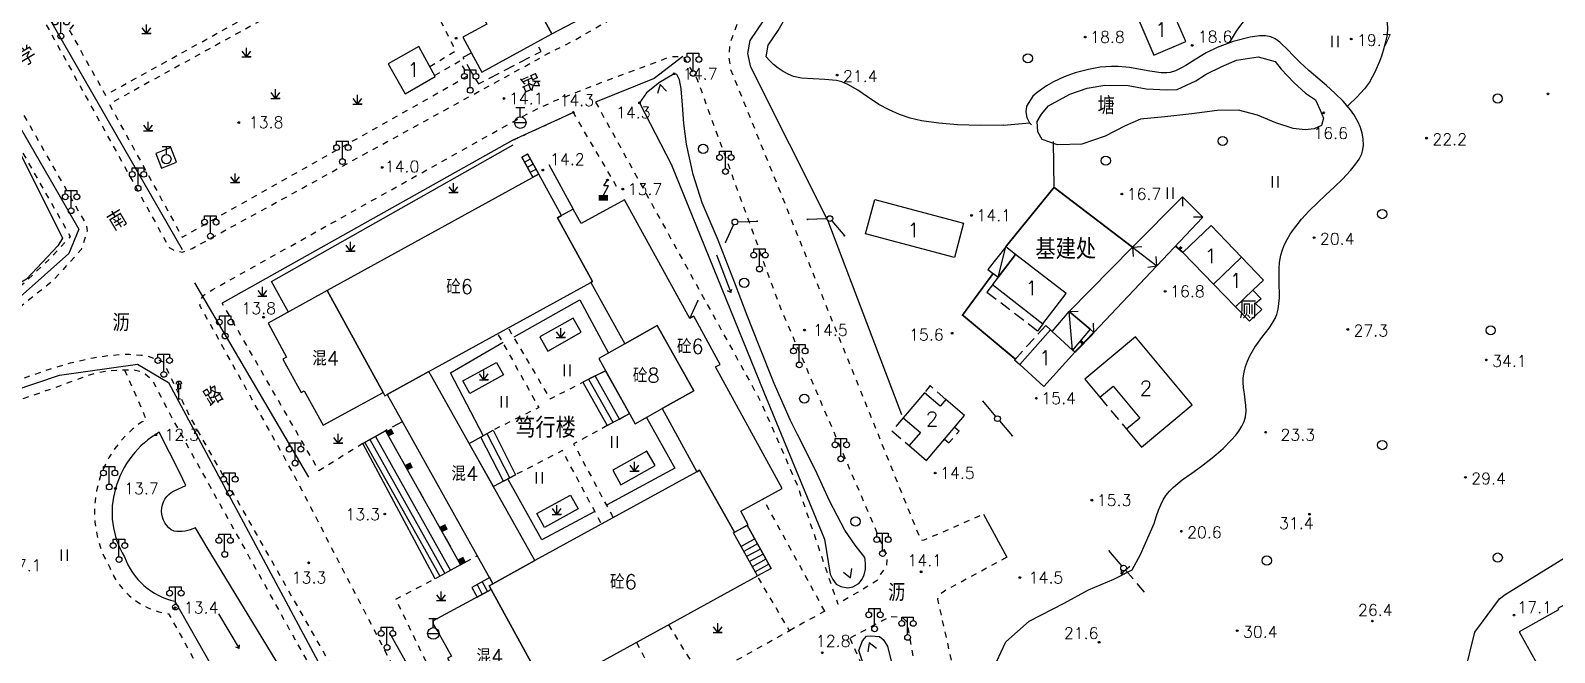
# Model space of a CAD drawing. Extents: x 115374 to 116875, y 149866 to 152432.
# Drawn here: x 116151 to 116415, y 150525.1 to 150632.8 of the extents above; entities that cross this region are included whole.
import ezdxf
from ezdxf.enums import TextEntityAlignment as Align

# ---------------------------------------------------------------- set-up
doc = ezdxf.new("R2010")
doc.units = 0
doc.header["$MEASUREMENT"] = 0
doc.header["$PDMODE"] = 32
doc.header["$PDSIZE"] = 0.3
doc.linetypes.add('X5', pattern=[3, 2, -1])
doc.linetypes.add('X6', pattern=[2, 1, -1])
doc.layers.get('0').update_dxf_attribs({"linetype": 'CONTINUOUS'})
for name, color, linetype in [('BOUND', 7, 'CONTINUOUS'), ('DLDW', 14, 'CONTINUOUS'), ('DLSS', 5, 'CONTINUOUS'), ('DMTZ', 5, 'CONTINUOUS'), ('GCD', 1, 'CONTINUOUS'), ('GXYZ', 2, 'CONTINUOUS'), ('JMD', 6, 'CONTINUOUS'), ('SXSS', 5, 'CONTINUOUS'), ('YZH', 2, 'CONTINUOUS'), ('ZBTZ', 5, 'CONTINUOUS')]:
    doc.layers.add(name, color=color, linetype=linetype)
doc.styles.add('HZ', font='rs.shx', dxfattribs={"bigfont": 'hztxt.shx'})
doc.linetypes.add('X17', pattern='A,9.4,[169,symbolx.shx,S=1,R=0,X=0,Y=0.15],0.6', length=10)
doc.linetypes.add('X35', pattern='A,2,[4,symbolt.shx,S=1,R=0,X=0,Y=0],2,[28,symbolt.shx,S=1,R=0,X=0,Y=0],1e-11', length=4)
doc.linetypes.add('X36', pattern='A,2,[4,symbolt.shx,S=1,R=180,X=0,Y=0],2,[28,symbolt.shx,S=1,R=180,X=0,Y=0],1e-11', length=4)
doc.linetypes.add('X39', pattern='A,2,[150,symbolx.shx,S=1,R=0,X=0,Y=1],2,[151,symbolx.shx,S=1,R=0,X=0,Y=3],1e-11', length=4)
doc.linetypes.add('X4', pattern='A,0,-1e-09,[149,symbolx.shx,S=0.15,R=0,X=0,Y=0],-1.6', length=1.6)
doc.linetypes.add('X40', pattern='A,2,[150,symbolx.shx,S=1,R=0,X=0,Y=0],2,[151,symbolx.shx,S=1,R=0,X=0,Y=0],1e-11', length=4)
doc.linetypes.add('X49', pattern='A,0,[5,symbolt.shx,S=1,R=0,X=0,Y=0],-10', length=10)

# ---------------------------------------------------------------- blocks, each defined once
blk = doc.blocks.new('GC097')
for p, q in [((-1, 2.92), (-1, 3.52)), ((-1, 3.52), (1, 3.52)), ((0, 0.52), (0, 3.52)), ((1, 3.52), (1, 2.92))]:
    blk.add_line(p, q)
for centre in [(-1, 2.42), (1, 2.42), (0.01, 0)]:
    blk.add_circle(centre, 0.5)
blk = doc.blocks.new('GC122')
blk.add_circle((0, 0), 0.8)
blk = doc.blocks.new('GC730')
blk.add_line((0, 0), (3.5, 0))
at = {"const_width": 0.15}
blk.add_lwpolyline([(3.28, 0, 1), (3.43, 0, 1)], format="xyb", close=True, dxfattribs=at)
blk = doc.blocks.new('GC134')
for p, q in [((-0.76, 2.19), (0.74, 2.19)), ((-0.01, 0.79), (-0.01, 2.19))]:
    blk.add_line(p, q)
blk.add_circle((-0.01, -0.01), 0.8)
blk = doc.blocks.new('GC802')
at = {"linetype": 'Continuous'}
for p, q in [((0, 0), (0, 3)), ((-0.25, 2.5), (0, 2.5)), ((-0.25, 2.5), (-0.25, 1.7)), ((-0.25, 1.7), (0, 1.7)), ((-0.25, 0), (0.25, 0)), ((0.25, 2.5), (0, 2.5)), ((0.25, 1.7), (0, 1.7)), ((0.25, 2.5), (0.25, 1.7))]:
    blk.add_line(p, q, dxfattribs=at)
blk.add_arc((0, 2.5), 0.5, 0, 180, dxfattribs=at)
blk = doc.blocks.new('GC129')
for p, q in [((0.06, 2.05), (0.66, 3.09)), ((0.48, 3.03), (0.67, 3.09)), ((0.67, 3.09), (0.72, 2.93)), ((-0.04, 0.49), (0.86, 2.05)), ((0.86, 2.05), (0.06, 2.05))]:
    blk.add_line(p, q)
at = {"linetype": 'Continuous', "const_width": 1, "flags": 128}
blk.add_lwpolyline([(-0.83, 0), (0.77, 0)], dxfattribs=at)
blk.add_point((0.67, 3.09))
blk = doc.blocks.new('GC156')
blk.add_line((0.5, 0), (4, 0))
at = {"const_width": 0.15}
blk.add_lwpolyline([(3.78, 0, 1), (3.93, 0, 1)], format="xyb", close=True, dxfattribs=at)
blk.add_circle((0, 0), 0.5)
blk = doc.blocks.new('GC133')
for p, q in [((-0.81, 2.59), (0.79, 2.59)), ((-0.01, 0.99), (-0.01, 2.59)), ((-1.01, -0.01), (0.99, -0.01))]:
    blk.add_line(p, q)
blk.add_circle((-0.01, -0.01), 1)
blk = doc.blocks.new('GC037')
for p, q in [((0, 0), (-1.39, 0.8)), ((-1.39, -0.8), (0, 0))]:
    blk.add_line(p, q)
blk = doc.blocks.new('GC124')
for p, q in [((0, -0.8), (-0.75, 0.2)), ((0, -0.8), (0, 0.8)), ((0, -0.8), (0.75, 0.2)), ((-0.8, -0.8), (0.75, -0.8)), ((0.8, -0.8), (0, -0.8))]:
    blk.add_line(p, q)
blk = doc.blocks.new('GC121')
for p, q in [((-0.5, -0.64), (-0.5, 1.36)), ((-0.5, -0.64), (-0.5, 0.86)), ((0.5, -0.64), (0.5, 1.36))]:
    blk.add_line(p, q)
blk = doc.blocks.new('GC271')
at = {"const_width": 1}
blk.add_lwpolyline([(-0.5, 0), (0.5, 0)], dxfattribs=at)
blk = doc.blocks.new('GC302')
at = {"linetype": 'Continuous'}
for p, q in [((0, 1), (0, -1)), ((0, 0), (2, 0)), ((3, 0), (5, 0)), ((0, -1), (-0.4, -0.5)), ((0, -1), (0.4, -0.5))]:
    blk.add_line(p, q, dxfattribs=at)

msp = doc.modelspace()

# ---------------------------------------------------------------- linework, layer by layer
at = {"layer": 'BOUND', "linetype": 'Continuous', "flags": 128}
for points in [[(116237.1, 150611.41), (116239.03, 150607.91), (116238.02, 150607.35), (116236.09, 150610.86)], [(116250.59, 150573.86), (116246.66, 150571.86), (116250.9, 150564.34), (116254.77, 150566.43)], [(116212.47, 150563.45), (116225.47, 150540.25), (116221.09, 150537.83), (116208.57, 150561.25)], [(116231.1, 150563.54), (116235.02, 150555.85), (116231.16, 150553.8), (116226.98, 150561.26)], [(116275.15, 150547.09), (116279.26, 150539.61), (116276.89, 150538.31), (116272.78, 150545.79)], [(116230.52, 150538.03), (116227.45, 150536.34), (116228.36, 150534.65), (116230.77, 150535.96), (116230.42, 150536.6), (116231.09, 150536.97)]]:
    msp.add_lwpolyline(points, close=True, dxfattribs=at)
at = {"layer": 'DLDW', "linetype": 'Continuous', "flags": 128}
msp.add_lwpolyline([(116172.66, 150611.49), (116173.68, 150608.94), (116176.28, 150609.98), (116175.26, 150612.53)], close=True, dxfattribs=at)
at = {"layer": 'DLSS', "linetype": 'X6', "flags": 128}
for points in [[(116370.63, 150956.85), (116371, 150953.65), (116372.19, 150949.69), (116377.11, 150935.36), (116383.61, 150912.65), (116393.64, 150854.74), (116394.69, 150830.61), (116393.79, 150806.35), (116389.91, 150790.02), (116380.73, 150770.42), (116375.5, 150761.78), (116367.83, 150751.59), (116353.19, 150733.74), (116331.79, 150710.51), (116314.84, 150691.74), (116307.34, 150681.28), (116300.49, 150670.33), (116288.75, 150654.88), (116278.31, 150642.22), (116273.61, 150634.6), (116272.11, 150630.48), (116271.93, 150628.32), (116272.22, 150626.12), (116305.11, 150544.73), (116305.41, 150544.53), (116305.8, 150544.55), (116316.04, 150549.01)], [(116125.14, 150688.71), (116127.88, 150682.04), (116130.64, 150675.56), (116175, 150595.18), (116175.93, 150594.66), (116177.29, 150594.37), (116178.96, 150595.01), (116240.61, 150628.76), (116245.03, 150630.99), (116252.2, 150635.14), (116251.01, 150637.29)], [(116215.31, 150648.06), (116194.39, 150636.43), (116164.63, 150620.03), (116177.26, 150597), (116219.6, 150620.84), (116226.8, 150624.96), (116225.36, 150627.47), (116221, 150624.97)], [(116065.41, 150635.94), (116068.62, 150638.42), (116070.18, 150639.65), (116071.38, 150640.63), (116072.9, 150642), (116073.56, 150642.77), (116074.1, 150643.61), (116074.64, 150645.17), (116130.86, 150633.55), (116137.89, 150632.72), (116140.06, 150632.65), (116141.05, 150632.51), (116141.47, 150632.3), (116141.95, 150631.87), (116160.6, 150599.19), (116160.79, 150598.07), (116159.76, 150594.82), (116154.76, 150589.35), (116148.47, 150584.32), (116142.52, 150579.82), (116135.45, 150575.46), (116129.2, 150573.09), (116118.74, 150568.59), (116109.8, 150565.43), (116079.27, 150553.45), (116061.13, 150545.86), (116052.24, 150541.95), (116040.32, 150535.83), (116028.25, 150528.58), (116024.53, 150526.56), (116021.36, 150525.07), (116016.36, 150525.35), (116014.02, 150526.36), (116012.24, 150527.28), (116011.36, 150528.63), (116010.32, 150532.59)], [(116220.16, 150626.51), (116224.64, 150629.27), (116221.53, 150635.43), (116222.69, 150636.19)], [(116137.79, 150632.42), (116157.86, 150597.1), (116154.6, 150593.49), (116149.1, 150588.33), (116139.79, 150581.92), (116132.64, 150577.89), (116107.4, 150567.31), (116096.57, 150562.83), (116082.44, 150557.66), (116065.17, 150550.83), (116050.47, 150544.42), (116043.88, 150555.79), (116040.48, 150561.87), (116038.81, 150565.24), (116053.53, 150574.21), (116051.9, 150577.29), (116037.59, 150568.76), (116036.84, 150570.36)], [(116226.25, 150500), (116212.59, 150524.96), (116196.29, 150556.44), (116180.33, 150585.12), (116180.49, 150586.15), (116180.94, 150586.9), (116182.58, 150587.92), (116233.09, 150616.14), (116237.36, 150618.52), (116241.42, 150620.43), (116246.16, 150622.31), (116252.39, 150624.73), (116261.9, 150628.26), (116263.96, 150628.29), (116266.41, 150624.42), (116280.7, 150585.19), (116299.38, 150541.67), (116299.27, 150539.99), (116298.18, 150538.59), (116297.67, 150537.53), (116290.83, 150533.42)], [(116234.54, 150613.77), (116245.02, 150618.59)], [(116252.52, 150605.74), (116245.02, 150618.59)], [(116248.87, 150620.35), (116277.35, 150568.78), (116283.79, 150554.08), (116290.83, 150533.42)], [(116208.57, 150561.25), (116200.93, 150556.53), (116184.2, 150585.53)], [(116233.82, 150581.11), (116240.99, 150568.96), (116246.66, 150571.86)], [(116232.02, 150580.08), (116239.03, 150567.47), (116231.1, 150563.54)], [(116004.62, 150500), (116005.15, 150500.85), (116005.93, 150502.1), (116006.51, 150502.91), (116007.13, 150503.69), (116008.49, 150505.17), (116009.94, 150506.57), (116011.2, 150507.67), (116012.75, 150508.95), (116014.33, 150510.19), (116015.93, 150511.39), (116017.54, 150512.57), (116019.16, 150513.73), (116020.68, 150514.81), (116022.32, 150515.97), (116023.95, 150517.12), (116025.6, 150518.26), (116027.26, 150519.38), (116028.83, 150520.41), (116030.52, 150521.48), (116032.23, 150522.52), (116033.95, 150523.54), (116035.68, 150524.54), (116038.29, 150526.02), (116040.92, 150527.47), (116043.41, 150528.83), (116046.06, 150530.24), (116048.72, 150531.64), (116051.38, 150533.01), (116054.06, 150534.37), (116056.75, 150535.7), (116059.45, 150537), (116062.4, 150538.35), (116065.15, 150539.55), (116067.91, 150540.73), (116070.68, 150541.88), (116073.46, 150543.01), (116076.25, 150544.12), (116079.38, 150545.35), (116082.18, 150546.44), (116084.98, 150547.51), (116087.78, 150548.59), (116090.58, 150549.66), (116093.38, 150550.73), (116095.68, 150551.62), (116098.47, 150552.71), (116101.26, 150553.81), (116104.05, 150554.91), (116106.84, 150556.01), (116109.63, 150557.11), (116112.43, 150558.21), (116115.22, 150559.3), (116117.78, 150560.29), (116120.58, 150561.36), (116123.39, 150562.43), (116126.19, 150563.49), (116129, 150564.55), (116131.8, 150565.61), (116134.61, 150566.68), (116137.41, 150567.75), (116140.21, 150568.84), (116143.03, 150569.95), (116145.83, 150571.05), (116148.62, 150572.12), (116151.44, 150573.16), (116154.28, 150574.13), (116157.9, 150575.21), (116161.82, 150576.09), (116164.79, 150576.53), (116167.14, 150576.69), (116168.13, 150576.7), (116170.13, 150576.57), (116171.16, 150576.41), (116173.96, 150575.4), (116178.81, 150565.43), (116215.98, 150500)], [(116033.19, 150509.14), (116027.79, 150515.95), (116029.93, 150517.31), (116031.64, 150518.36), (116033.35, 150519.4), (116035.07, 150520.43), (116036.79, 150521.46), (116038.8, 150522.66), (116040.52, 150523.69), (116042.23, 150524.72), (116043.96, 150525.74), (116045.68, 150526.75), (116048.28, 150528.24), (116050.91, 150529.68), (116053.48, 150531), (116056.18, 150532.3), (116058.9, 150533.55), (116061.65, 150534.77), (116064.41, 150535.95), (116067.24, 150537.14), (116070.02, 150538.27), (116072.81, 150539.39), (116075.6, 150540.49), (116078.39, 150541.58), (116081.53, 150542.79), (116084.33, 150543.86), (116087.14, 150544.92), (116089.95, 150545.98), (116092.75, 150547.04), (116096.15, 150548.34), (116098.96, 150549.41), (116101.75, 150550.49), (116104.55, 150551.57), (116107.35, 150552.66), (116110.14, 150553.75), (116112.93, 150554.85), (116116.24, 150556.17), (116119.03, 150557.29), (116121.81, 150558.41), (116124.6, 150559.54), (116127.38, 150560.66), (116130.17, 150561.78), (116132.95, 150562.89), (116135.74, 150563.99), (116138.54, 150565.07), (116141.2, 150566.06), (116144.01, 150567.07), (116146.84, 150568.05), (116149.67, 150569.02), (116152.5, 150569.99), (116155.34, 150570.99), (116157.68, 150571.85), (116160.53, 150572.9), (116162.45, 150573.48), (116164.34, 150573.85), (116166.91, 150574), (116167.94, 150574.03), (116168.95, 150573.99), (116170.01, 150573.74), (116170.88, 150573.27), (116171.66, 150572.61), (116172.08, 150572.16), (116175.58, 150565.49), (116197.65, 150525.78), (116211.94, 150500)], [(116250.9, 150564.34), (116245.07, 150561.18), (116251.84, 150548.55)], [(116249.78, 150547.52), (116243.12, 150560.01), (116235.02, 150555.85)], [(116288.57, 150532.23), (116277.9, 150551.65)], [(116255.95, 150526.81), (116260.27, 150518.51), (116259.8, 150516.24), (116231.48, 150500.51), (116225.21, 150511.68), (116214.26, 150534.3), (116221.09, 150537.83)], [(116261.49, 150529.85), (116267.31, 150520.42), (116282.45, 150528.83), (116276.89, 150538.31)], [(116288.57, 150532.23), (116282.45, 150528.83)], [(116312.49, 150500), (116308.32, 150510.33), (116305.75, 150517.58), (116304.27, 150522.26), (116302.89, 150530.29), (116302.11, 150531.05), (116299.9, 150531.28), (116298.65, 150530.59), (116292.94, 150527.56)], [(116292.94, 150527.56), (116297.03, 150518.13), (116300.73, 150509.4), (116304.84, 150500)]]:
    msp.add_lwpolyline(points, dxfattribs=at)
msp.add_lwpolyline([(116157.69, 150632.83), (116163.96, 150621.58), (116192.3, 150637.25), (116203.53, 150643.4), (116203.34, 150644.74), (116200.57, 150645.34), (116200.02, 150647.08), (116200.26, 150648.8), (116199.54, 150650.93), (116197.81, 150650.97), (116197.06, 150652.89), (116196.99, 150652.86), (116194.49, 150654.5), (116191.05, 150655.15), (116165.91, 150636.98), (116162.82, 150636.29), (116160.51, 150635.98), (116159.57, 150635.2)], close=True, dxfattribs=at)
at = {"layer": 'DLSS', "linetype": 'Continuous', "flags": 128}
for points in [[(116263.96, 150628.29), (116258.99, 150624.45), (116248.87, 150620.35)], [(116245.02, 150618.59), (116234.54, 150613.77), (116184.2, 150585.53)]]:
    msp.add_lwpolyline(points, dxfattribs=at)
at = {"layer": 'DLSS', "linetype": 'X6', "flags": 128}
msp.add_lwpolyline([(116167.26, 150574.01), (116171.01, 150565.44, 0.408502), (116164.7, 150539.8, 0.271602), (116174.91, 150531.77), (116181.22, 150520.37), (116183.71, 150520.66), (116194.85, 150500)], format="xyb", dxfattribs=at)
at = {"layer": 'DLSS', "linetype": 'X4', "flags": 128}
msp.add_lwpolyline([(116316.04, 150549.01), (116320.09, 150541.55)], dxfattribs=at)
at = {"layer": 'DLSS', "linetype": 'X6', "elevation": 8.31, "flags": 128}
msp.add_lwpolyline([(116320.09, 150541.55), (116309.29, 150535.69), (116308.5, 150535.12), (116308.09, 150534.32), (116310.49, 150523.62), (116312.3, 150516.31), (116314.85, 150510.18), (116318.44, 150501.98), (116319.64, 150500)], dxfattribs=at)
at = {"layer": 'DMTZ', "linetype": 'X39', "flags": 128}
for points in [[(116319.57, 150616.4), (116315.57, 150616.34), (116311.57, 150616.42), (116308.32, 150616.7), (116305.34, 150617.15), (116303.39, 150617.6), (116301.52, 150618.21), (116299.7, 150619.03), (116297.93, 150619.98), (116295.96, 150621.26), (116294.29, 150622.42), (116292.57, 150623.44), (116291.54, 150623.86), (116290.59, 150624.1), (116288.61, 150624.3), (116284.56, 150624.52), (116283.17, 150624.82), (116282.24, 150625.18), (116281.34, 150625.66), (116280.49, 150626.22), (116279.7, 150626.86), (116278.97, 150627.57), (116278.42, 150628.23), (116278.76, 150630.2), (116280.5, 150632.78), (116284.83, 150640.31), (116287.51, 150643.07), (116290.44, 150645.71), (116293.57, 150649.28), (116319.01, 150685.78), (116333.25, 150699.93), (116335.49, 150706.16), (116349.91, 150719.86), (116371.47, 150742.59), (116380.02, 150758.22), (116397.83, 150784.17), (116400.13, 150800.68), (116404.85, 150822.24), (116392.53, 150905.69), (116388.28, 150928.22), (116380.62, 150951.77)], [(116345.62, 150547.41), (116346.05, 150548.74), (116346.39, 150549.68), (116346.76, 150550.6), (116347.19, 150551.48), (116347.68, 150552.26), (116348.28, 150553.01), (116348.96, 150553.69), (116350.49, 150554.94), (116352.15, 150556.13), (116353.84, 150557.33), (116355.97, 150558.98), (116357.56, 150560.39), (116359.04, 150561.86), (116359.71, 150562.62), (116360.32, 150563.41), (116360.84, 150564.23), (116361.24, 150565.08), (116361.48, 150565.89), (116361.57, 150566.83), (116361.53, 150567.81), (116361.41, 150568.82), (116361.26, 150569.83), (116361.13, 150570.86), (116361.05, 150571.88), (116361.07, 150572.61), (116361.2, 150573.59), (116361.46, 150574.56), (116361.8, 150575.5), (116362.23, 150576.42), (116363.1, 150577.92), (116363.69, 150578.77), (116364.31, 150579.58), (116364.93, 150580.39), (116365.54, 150581.21), (116366.09, 150582.03), (116366.57, 150582.88), (116366.86, 150583.58), (116367.11, 150584.51), (116367.25, 150585.47), (116367.32, 150586.46), (116367.32, 150587.48), (116367.3, 150588.5), (116367.28, 150589.53), (116367.26, 150590.55), (116367.27, 150591.58), (116367.34, 150592.58), (116367.55, 150593.84), (116367.84, 150594.79), (116368.23, 150595.71), (116368.69, 150596.6), (116369.21, 150597.47), (116369.77, 150598.32), (116370.38, 150599.14), (116371.14, 150600.08), (116372.5, 150601.55), (116373.93, 150602.95), (116375.38, 150604.3), (116376.84, 150605.66), (116378.28, 150607.05), (116379.66, 150608.52), (116380.59, 150609.65), (116381.15, 150610.5), (116381.59, 150611.39), (116381.75, 150611.88), (116381.89, 150612.86), (116381.85, 150613.99), (116381.67, 150614.99), (116381.37, 150615.95), (116380.98, 150616.89), (116380.23, 150618.24), (116379.66, 150619.05), (116378.37, 150620.53), (116376.95, 150621.91), (116375.47, 150623.23), (116373.96, 150624.54), (116372.43, 150625.86), (116370.92, 150627.22), (116369.6, 150628.54), (116368.88, 150629.31), (116367.41, 150630.76), (116366.62, 150631.33), (116365.85, 150631.69), (116364.9, 150631.86), (116363.9, 150631.84), (116362.27, 150631.59), (116359.32, 150630.84), (116356.52, 150629.83), (116354.62, 150628.91), (116352.86, 150627.83), (116351.12, 150626.72), (116350.24, 150626.23), (116349.34, 150625.81), (116348.43, 150625.52), (116347.85, 150625.42), (116346.87, 150625.42), (116344.87, 150625.73), (116341.35, 150626.35), (116339.37, 150626.54), (116338.24, 150626.55), (116336.26, 150626.39), (116334.28, 150626.04), (116331.93, 150625.41), (116330.03, 150624.73), (116328.21, 150623.9), (116326.99, 150623.19), (116325.38, 150622.01), (116324.59, 150621.4), (116323.5, 150619.64), (116323.39, 150618.71), (116323.6, 150617.73), (116324.05, 150616.76), (116324.36, 150616.42)]]:
    msp.add_lwpolyline(points, dxfattribs=at)
at = {"layer": 'DMTZ', "linetype": 'X35', "elevation": 8.31, "flags": 128}
for points in [[(116301.94, 150566.2), (116289.16, 150599.75), (116275.76, 150626.43), (116275.22, 150628.76), (116275.67, 150631.05), (116282.94, 150641.81), (116299, 150660.45), (116304.64, 150671.15), (116309.91, 150679.62), (116319.66, 150692.99), (116334.02, 150708.06), (116345.99, 150718.64), (116358.46, 150732.29), (116372.63, 150750.59), (116386.46, 150772.36), (116392.83, 150787.53), (116396.26, 150800.02), (116399.32, 150817.72), (116399.33, 150836.38), (116388.95, 150905.13), (116388.06, 150908.33)], [(116322.17, 150500), (116319.15, 150505.37), (116317.92, 150510.1), (116317.08, 150516.49), (116317.58, 150521.8), (116319.91, 150526.93), (116323.96, 150530.5), (116330.02, 150533.58), (116334.27, 150535.92), (116338.66, 150537.74), (116341.85, 150539.4), (116343.26, 150542.03), (116345.62, 150547.41)]]:
    msp.add_lwpolyline(points, dxfattribs=at)
at = {"layer": 'DMTZ', "linetype": 'X35', "flags": 128}
for points in [[(116146.46, 150616.93), (116156.52, 150596.79), (116155.7, 150595.46), (116150.31, 150589.68), (116140.04, 150583.53), (116123.56, 150575.19), (116108.62, 150569.05)], [(116240.79, 150609.56), (116244.99, 150601.83)], [(116234.75, 150579.7), (116246.15, 150586.1)], [(116246.15, 150586.1), (116251.13, 150576.92)], [(116229.41, 150562.61), (116223.72, 150573.48), (116232.87, 150578.78)], [(116257.68, 150565.77), (116262.59, 150557)], [(116248.72, 150549.5), (116239.58, 150544.57), (116233.67, 150555.14)], [(116262.59, 150557), (116250.74, 150550.59)]]:
    msp.add_lwpolyline(points, dxfattribs=at)
at = {"layer": 'DMTZ', "linetype": 'X40', "flags": 128}
msp.add_lwpolyline([(116192.75, 150589.3), (116234.6, 150612.96)], dxfattribs=at)
at = {"layer": 'DMTZ', "linetype": 'X36', "flags": 128}
for points in [[(116195.65, 150584.02), (116192.75, 150589.3)], [(116384.67, 150500), (116393.05, 150507.92), (116395.84, 150511.34), (116397.6, 150514.02), (116401.21, 150528.6), (116405.43, 150534.35), (116406.46, 150535.1), (116425.3, 150546.74), (116441.1, 150556.37), (116442.77, 150553.29)]]:
    msp.add_lwpolyline(points, dxfattribs=at)
at = {"layer": 'DMTZ', "linetype": 'X35', "flags": 128}
msp.add_lwpolyline([(116207.9, 150500), (116181.57, 150543.24), (116179.54, 150546.67, -0.152977), (116175.85, 150546.04, -0.62231), (116175.85, 150553.06), (116177.87, 150553.99), (116176.87, 150556.15), (116173.29, 150563.19, 0.197862), (116165.7, 150553.46, 0.211421), (116167.26, 150541.64, 0.260272), (116175.99, 150533.95), (116182.29, 150522.88), (116185.38, 150523.14), (116197.74, 150500)], format="xyb", dxfattribs=at)
at = {"layer": 'DMTZ', "linetype": 'X36', "elevation": 8.31, "flags": 128}
msp.add_lwpolyline([(116305.6, 150500), (116305.18, 150500.98), (116302.76, 150506.11), (116300.72, 150510.62), (116298.54, 150515.31), (116296.92, 150518.92), (116295.53, 150522.26), (116294.46, 150525.4), (116295.1, 150527.06), (116295.78, 150527.9), (116296.56, 150527.95), (116298.03, 150527.84), (116298.68, 150527.31), (116299.43, 150526.15), (116300.96, 150520.08), (116301.51, 150516.93), (116303.35, 150511.64), (116305.28, 150506.63), (116308.7, 150500)], dxfattribs=at)
at = {"layer": 'GCD', "linetype": 'Continuous'}
for p in [(116224.7, 150631.43, 14.2), (116333.69, 150631.63, 18.8), (116379.77, 150631.29, 19.7), (116352.22, 150630.18, 18.6), (116262.49, 150625.27, 14.68), (116290.72, 150625.04, 21.4), (116233.01, 150620.99, 14.1), (116413.86, 150621.79, 25.5), (116245.02, 150618.59, 14.32), (116256.49, 150620.24, 14.26), (116375, 150618.51, 16.6), (116187.06, 150616.82, 13.8), (116392.83, 150614.12, 22.2), (116211.91, 150609.05, 14), (116239.72, 150608.6, 14.2), (116253.58, 150605.3, 13.7), (116340.03, 150604.45, 16.7), (116314, 150600.75, 14.1), (116373.34, 150596.9, 20.4), (116347.54, 150587.59, 16.8), (116191.35, 150583.11, 13.8), (116285.06, 150580.89, 14.5), (116379.17, 150581, 27.3), (116310.63, 150580.34, 15.6), (116403.18, 150575.72, 34.1), (116325.23, 150569.08, 15.4), (116172.67, 150562.76, 12.27), (116364.95, 150563.2, 23.3), (116307.7, 150556.14, 14.5), (116399.56, 150555.39, 29.4), (116165.7, 150553.46, 13.7), (116212.35, 150549.04, 13.3), (116334.85, 150551.44, 15.3), (116372.55, 150549, 31.4), (116350.34, 150546.05, 20.6), (116199.16, 150540.58, 13.3), (116305.26, 150539.03, 14.12), (116322.38, 150538.03, 14.51), (116176.04, 150532.82, 13.4), (116407.96, 150531.54, 17.12), (116360.02, 150528.83, 30.4), (116383.42, 150530.49, 26.4), (116336.11, 150526.83, 21.6), (116288.14, 150525.01, 12.8)]:
    msp.add_point(p, dxfattribs=at)
at = {"layer": 'JMD', "linetype": 'Continuous'}
for p, q in [((116350.52, 150603.97), (116350.53, 150602.37)), ((116354.06, 150600.47), (116352.46, 150600.44)), ((116318.59, 150590.03), (116319.93, 150595.33)), ((116341.88, 150595.24), (116343.48, 150595.35)), ((116341.88, 150595.24), (116342, 150593.64)), ((116344.51, 150591.8), (116346.1, 150592.03)), ((116346.1, 150592.03), (116345.97, 150593.62)), ((116330.9, 150584.12), (116332.49, 150584.19)), ((116331.5, 150577.44), (116330.9, 150584.12)), ((116335.19, 150580.47), (116335.1, 150582.07))]:
    msp.add_line(p, q, dxfattribs=at)
at = {"layer": 'JMD', "linetype": 'Continuous', "flags": 128}
for points in [[(116251.01, 150637.29), (116233, 150669.72), (116213.34, 150658.93), (116218.62, 150649.3), (116220.9, 150650.55), (116228.81, 150654.89), (116241.27, 150632.2)], [(116241.27, 150632.2), (116228.81, 150654.89), (116220.9, 150650.55), (116230.05, 150633.89), (116225.87, 150631.6), (116229.19, 150625.57)], [(116351.11, 150630.86), (116348.31, 150637.33), (116342.79, 150634.94), (116345.59, 150628.47)], [(116221.08, 150624.82), (116218.25, 150629.98), (116212.92, 150626.97), (116215.91, 150621.82)], [(116248.33, 150589.28), (116242.27, 150600.3), (116242.98, 150600.73), (116239.03, 150607.91), (116202.35, 150587.73), (116212.08, 150570.06), (116212.38, 150569.51), (116212.74, 150569.71), (116220.01, 150573.71), (116248.06, 150589.13)], [(116242.27, 150600.3), (116248.33, 150589.28), (116248.06, 150589.13), (116253.91, 150578.49), (116259.55, 150581.66), (116265.9, 150570.39), (116260.39, 150567.29), (116266.39, 150556.37), (116266.87, 150556.63), (116272.96, 150545.89), (116275.31, 150547.18), (116274.03, 150549.52), (116281.2, 150553.46), (116269.65, 150574.5), (116270.47, 150574.95), (116265.89, 150583.29), (116265.17, 150582.89), (116253.85, 150603.47), (116246.35, 150599.35), (116244.99, 150601.83), (116242.98, 150600.73)], [(116295.64, 150597.58), (116297.22, 150603.51), (116312.61, 150599.4), (116311.02, 150593.46)], [(116341.88, 150595.24), (116346.1, 150592.03), (116354.06, 150600.47), (116350.52, 150603.97)], [(116360.79, 150593.5), (116355.92, 150588.86), (116350.61, 150594.33), (116355.53, 150599.02)], [(116321.61, 150593.98), (116319.93, 150595.33), (116316.84, 150591.36), (116318.59, 150590.03)], [(116346.1, 150592.03), (116335.19, 150580.47), (116334.54, 150581.02), (116330.9, 150584.12), (116341.88, 150595.24)], [(116326.34, 150581.95), (116330.4, 150587.25), (116321.61, 150593.98), (116318.59, 150590.03), (116317.63, 150588.76)], [(116355.92, 150588.86), (116359.72, 150584.94), (116362.74, 150587.83), (116364.55, 150589.56), (116360.79, 150593.5)], [(116202.35, 150587.73), (116192.15, 150582.08), (116195.35, 150576.19), (116194.71, 150575.84), (116197.85, 150570.09), (116198.4, 150570.39), (116201.65, 150564.44), (116212.08, 150570.06)], [(116359.72, 150584.94), (116362.74, 150587.83), (116364.19, 150586.3), (116363.21, 150585.5), (116364.27, 150584.48), (116362.16, 150582.42)], [(116327.96, 150580.66), (116330.9, 150584.12), (116334.54, 150581.02), (116331.5, 150577.44)], [(116265.9, 150570.39), (116259.55, 150581.66), (116253.91, 150578.49), (116249.41, 150575.95), (116255.75, 150564.68), (116260.39, 150567.29)], [(116331.91, 150577.06), (116331.5, 150577.44), (116327.96, 150580.66), (116327.67, 150580.92), (116322.38, 150574.91), (116326.5, 150571.13)], [(116338.53, 150571.18), (116343.15, 150565.66), (116340.85, 150563.74), (116343.46, 150560.62), (116352.23, 150567.96), (116342.39, 150579.71), (116333.62, 150572.37), (116336.23, 150569.26)], [(116238.35, 150540.96), (116220.01, 150573.71), (116212.74, 150569.71), (116231.09, 150536.97)], [(116305.83, 150570.04), (116302.15, 150565.72), (116305.14, 150563.18), (116303.21, 150560.88), (116306.21, 150558.33), (116312.8, 150566.07), (116309.54, 150568.84), (116308.57, 150567.7)], [(116272.96, 150545.89), (116266.87, 150556.63), (116266.39, 150556.37), (116238.35, 150540.96), (116231.09, 150536.97), (116230.42, 150536.6), (116230.77, 150535.96), (116240.37, 150518.49), (116240.47, 150518.3), (116276.89, 150538.31), (116272.78, 150545.79)], [(116447.11, 150549.8), (116443.13, 150547.58), (116442.99, 150547.83), (116415.54, 150532.65), (116415.65, 150532.46), (116408.84, 150528.64), (116413.23, 150520.78), (116411.11, 150519.6), (116409.92, 150521.74), (116405.62, 150519.34), (116410.15, 150511.22), (116414.52, 150513.66), (116417.27, 150509.02), (116426.15, 150513.86), (116426.55, 150513.15), (116453.84, 150528.41), (116452.21, 150531.33), (116458.19, 150534.79), (116451.85, 150545.84), (116450.01, 150544.78)], [(116240.37, 150518.49), (116230.77, 150535.96), (116220.76, 150530.52), (116220.76, 150529.97), (116221.15, 150529.28), (116221.76, 150528.36), (116221.75, 150528.22), (116223.88, 150524.45), (116223.24, 150524.1), (116226.35, 150518.63), (116227.02, 150518.99), (116230.23, 150513.02)]]:
    msp.add_lwpolyline(points, close=True, dxfattribs=at)
at = {"layer": 'SXSS', "linetype": 'Continuous'}
for p, q in [((116269.83, 150593.94), (116272.28, 150587.38)), ((116272.28, 150587.38), (116271.73, 150587.71)), ((116272.28, 150587.38), (116272.48, 150587.99)), ((116183.56, 150531.77), (116187.12, 150525.75)), ((116187.12, 150525.75), (116186.53, 150525.98)), ((116187.12, 150525.75), (116187.21, 150526.38))]:
    msp.add_line(p, q, dxfattribs=at)
at = {"layer": 'SXSS', "linetype": 'Continuous', "flags": 128}
for points in [[(116325.46, 150615.22), (116325.38, 150617), (116326.12, 150618.29), (116327.33, 150619.7), (116331, 150621.72), (116334.02, 150622.76), (116337.1, 150623.3), (116341.12, 150623.26), (116344.22, 150622.65), (116347.81, 150622.47), (116349.6, 150622.54), (116352.83, 150624.07), (116354.63, 150625.18), (116357.34, 150626.53), (116359.9, 150627.63), (116363.63, 150628.19), (116366.59, 150627.39), (116367.64, 150626.08), (116369.85, 150623.78), (116371.86, 150621.92), (116373.61, 150620.77)], [(116373.61, 150620.77), (116374.41, 150618.96), (116374.97, 150617.61), (116374.61, 150616.29), (116373.36, 150615.71), (116371.79, 150615.56), (116369.71, 150615.79), (116366.73, 150616.78), (116363.53, 150618.1), (116360.26, 150618.98), (116356.55, 150618.89), (116352.13, 150618.36), (116347.51, 150617.83), (116343.27, 150617.39), (116340.61, 150616.24), (116337.17, 150614.47), (116333.1, 150613.06), (116328.86, 150612.97), (116326.21, 150613.91), (116325.46, 150615.22)]]:
    msp.add_lwpolyline(points, dxfattribs=at)
at = {"layer": 'SXSS', "linetype": 'Continuous', "elevation": 21.1, "flags": 128}
msp.add_lwpolyline([(116295.49, 150541.51), (116293.83, 150543.65), (116292.03, 150546.25), (116289.37, 150551.3), (116286.98, 150556.66), (116283.82, 150562.79), (116282.61, 150565.21), (116279.81, 150571.64), (116277.21, 150578.15), (116275.14, 150583.39), (116272.91, 150589.16), (116270.11, 150596.44), (116267.32, 150602.95), (116265.8, 150607.83), (116264.59, 150613.11), (116264.13, 150616.65), (116263.93, 150619.83), (116263.7, 150622.64), (116263.39, 150624.25), (116262.97, 150625.13), (116262.49, 150625.27), (116259.96, 150623.76), (116257.69, 150621.97), (116256.49, 150620.24), (116261.94, 150609.61), (116277.99, 150570.16), (116288.53, 150544.7), (116289.53, 150538.6), (116289.94, 150537.7), (116290.57, 150536.9), (116291.33, 150536.47), (116292.59, 150536.28), (116293.44, 150536.44), (116293.98, 150536.7), (116294.47, 150537.03), (116295.03, 150537.73), (116295.39, 150538.48), (116295.6, 150539.47), (116295.65, 150540.39), (116295.55, 150541.09)], close=True, dxfattribs=at)
at = {"layer": 'YZH', "linetype": 'X5', "flags": 128}
for points in [[(116227.34, 150628.83), (116225.86, 150628.07), (116228.56, 150623.53), (116239.42, 150629.15), (116238.6, 150630.74)], [(116317.65, 150588.75), (116316.62, 150587.45)], [(116325.41, 150580.73), (116316.62, 150587.45)], [(116326.85, 150581.67), (116321.45, 150575.73)], [(116326.32, 150581.96), (116325.41, 150580.73)], [(116327.67, 150580.92), (116326.85, 150581.67)], [(116321.45, 150575.73), (116322.38, 150574.91)], [(116309.54, 150568.84), (116306.81, 150571.3), (116305.83, 150570.04)], [(116336.23, 150569.26), (116340.85, 150563.74)], [(116215.37, 150565.03), (116212.47, 150563.45)], [(116302.15, 150565.72), (116300.21, 150563.43), (116303.21, 150560.88)], [(116212.47, 150563.45), (116225.47, 150540.25)], [(116309.34, 150562.01), (116310.08, 150561.36), (116311.84, 150563.36), (116311.07, 150564.04)], [(116225.47, 150540.25), (116228.37, 150541.82)]]:
    msp.add_lwpolyline(points, dxfattribs=at)
at = {"layer": 'YZH', "linetype": 'Continuous', "flags": 128}
for points in [[(116236.09, 150610.86), (116238.02, 150607.35)], [(116236.58, 150609.98), (116237.59, 150610.54)], [(116239.03, 150607.91), (116237.1, 150611.41)], [(116237.06, 150609.1), (116238.07, 150609.66)], [(116237.54, 150608.23), (116238.55, 150608.78)], [(116248.8, 150572.95), (116246.66, 150571.86)], [(116248.8, 150572.95), (116250.59, 150573.86)], [(116253.01, 150565.48), (116250.9, 150564.34)], [(116253.01, 150565.48), (116254.77, 150566.43)], [(116212.47, 150563.45), (116208.57, 150561.25)], [(116226.98, 150561.26), (116231.1, 150563.54)], [(116232.9, 150554.73), (116231.16, 150553.8)], [(116232.9, 150554.73), (116235.02, 150555.85)], [(116279.26, 150539.61), (116275.15, 150547.09)], [(116276.45, 150544.72), (116274.08, 150543.42)], [(116276.93, 150543.85), (116274.56, 150542.55)], [(116277.41, 150542.97), (116275.04, 150541.67)], [(116277.89, 150542.1), (116275.53, 150540.8)], [(116278.37, 150541.22), (116276.01, 150539.92)], [(116225.47, 150540.25), (116221.09, 150537.83)], [(116278.86, 150540.34), (116276.49, 150539.04)], [(116230.52, 150538.03), (116227.45, 150536.34)], [(116227.45, 150536.34), (116228.36, 150534.65)], [(116228.33, 150536.82), (116229.24, 150535.13)], [(116229.2, 150537.3), (116230.12, 150535.61)]]:
    msp.add_lwpolyline(points, dxfattribs=at)
at = {"layer": 'YZH', "linetype": 'X17', "const_width": 0.3, "flags": 128}
for points in [[(116341.88, 150595.24), (116328.29, 150605.6), (116319.93, 150595.33)], [(116349.32, 150595.44), (116350.61, 150594.33)], [(116317.73, 150590.68), (116312.44, 150583.49), (116321.58, 150575.87)], [(116331.91, 150577.06), (116335.19, 150580.47)]]:
    msp.add_lwpolyline(points, dxfattribs=at)
at = {"layer": 'YZH', "linetype": 'ByBlock', "flags": 128}
for points in [[(116253.01, 150565.48), (116248.8, 150572.95)], [(116251.92, 150564.87), (116247.71, 150572.36)], [(116210.72, 150562.47), (116223.72, 150539.28)], [(116232.9, 150554.73), (116229.01, 150562.36)], [(116234.01, 150555.29), (116230.11, 150562.95)], [(116208.9, 150561.43), (116221.88, 150538.26)], [(116209.77, 150561.93), (116222.76, 150538.75)]]:
    msp.add_lwpolyline(points, dxfattribs=at)
at = {"layer": 'ZBTZ', "linetype": 'X49', "flags": 128}
for points in [[(116177.3, 150594.81), (116142.3, 150655.56), (116131.35, 150676.05), (116125.39, 150691.81)], [(116139.82, 150632.05), (116159.33, 150598.36), (116157.6, 150594.14), (116144.92, 150582.89), (116128.08, 150573.85), (116106.98, 150565.14), (116081.46, 150555.38), (116059.26, 150546.88), (116035.53, 150534.42), (116023.66, 150527.17), (116018.29, 150526.32), (116011.11, 150529.8)], [(116179.41, 150589.08), (116199.14, 150555.41)], [(116006.44, 150500), (116006.81, 150500.75), (116014.74, 150508.67), (116039.48, 150525.46), (116070.98, 150540.4), (116099.79, 150551.68), (116131.5, 150564.84), (116156.02, 150573.1), (116169.49, 150574.96), (116174.9, 150571.79), (116209.85, 150506.52), (116213.42, 150500)], [(116213.18, 150528.44), (116229.09, 150500)]]:
    msp.add_lwpolyline(points, dxfattribs=at)
at = {"layer": 'ZBTZ', "linetype": 'X4', "flags": 128}
for points in [[(116358.88, 150630.9), (116359.39, 150631.78), (116359.92, 150632.65), (116360.48, 150633.48), (116361.11, 150634.25), (116361.68, 150634.82), (116362.45, 150635.45), (116363.3, 150635.99), (116364.21, 150636.45), (116365.16, 150636.8), (116365.82, 150636.99), (116366.81, 150637.17), (116368.8, 150637.3), (116372.82, 150637.14), (116376.83, 150636.85), (116380.74, 150636.69), (116382.19, 150636.51), (116383.24, 150636.28), (116384.25, 150635.93), (116385.12, 150635.43), (116385.62, 150634.93), (116385.97, 150634.1), (116386.06, 150633.12), (116385.97, 150632.05), (116385.77, 150630.97), (116385.62, 150630.36), (116385.33, 150629.33), (116385, 150628.34), (116384.64, 150627.39), (116384.26, 150626.46), (116383.84, 150625.56), (116383.4, 150624.69), (116382.91, 150623.84), (116382.09, 150622.66), (116380.74, 150621.2), (116379.29, 150619.81), (116379, 150619.52)], [(116319.57, 150616.4), (116324.05, 150616.76)], [(116328.29, 150605.6), (116328.19, 150613.52)]]:
    msp.add_lwpolyline(points, dxfattribs=at)
at = {"layer": 'ZBTZ', "linetype": 'Continuous', "flags": 128}
for points in [[(116239.19, 150579.71), (116240.58, 150577.24), (116246.39, 150580.52), (116245.01, 150582.98)], [(116231.72, 150575.3), (116232.91, 150573.12), (116227.06, 150569.92), (116225.87, 150572.11)], [(116251.83, 150556.63), (116253.23, 150554.11), (116259.17, 150557.42), (116257.76, 150559.94)], [(116244.51, 150552.33), (116245.84, 150549.94), (116240, 150546.71), (116238.67, 150549.14)]]:
    msp.add_lwpolyline(points, close=True, dxfattribs=at)

# ---------------------------------------------------------------- block references
at = {"layer": 'DLDW'}
for p in [(116156.23, 150631.8), (116169.6, 150605.44), (116158, 150601.55), (116184.69, 150579.86), (116174.06, 150573.21), (116196.8, 150557.85), (116185.44, 150552.63), (116212.73, 150525.94)]:
    msp.add_blockref('GC097', p, dxfattribs=at)
at = {"layer": 'DLDW', "linetype": 'Continuous'}
for name, p in [('GC097', (116265.76, 150625.33, 23.8)), ('GC097', (116227.15, 150622.41, 22.29)), ('GC097', (116205, 150610.06, 22.3)), ('GC097', (116271.36, 150608.35, 23.04)), ('GC097', (116182.13, 150597.16, 22.37)), ('GC097', (116277.26, 150591.46, 22.67)), ('GC097', (116284.15, 150574.85, 22.38)), ('GC802', (116176.7, 150569)), ('GC097', (116291.35, 150558.59, 22.22)), ('GC097', (116164.61, 150553.72)), ('GC097', (116166.3, 150541.15)), ('GC097', (116184.61, 150542.05, 12.14)), ('GC097', (116298.57, 150542.18, 22.11)), ('GC097', (116176.08, 150532.92, 13.41)), ('GC097', (116297.19, 150529.16, 21.51)), ('GC097', (116302.91, 150527.67, 22.07))]:
    msp.add_blockref(name, p, dxfattribs=at)
at = {"layer": 'DLSS', "linetype": 'Continuous'}
for p, rotation in [((116260.04, 150623.4, 22.2), 104.2471670455019), ((116293.05, 150538, 20.75), 292.0506296149536), ((116296.27, 150526.74, 20.65), 111.628964726117)]:
    msp.add_blockref('GC037', p, dxfattribs=dict(at, rotation=rotation))
at = {"layer": 'GXYZ', "linetype": 'Continuous'}
for name, p in [('GC133', (116235.84, 150616.82, 13.45)), ('GC134', (116174.53, 150610.51)), ('GC129', (116250.26, 150603.79, 12.88)), ('GC133', (116220.77, 150528.37))]:
    msp.add_blockref(name, p, dxfattribs=at)
for name, p, rotation in [('GC156', (116273, 150599.61), 244.8964222469063), ('GC156', (116273, 150599.61), 2.036835683941292), ('GC156', (116289.45, 150600.19), 182.0368356839413), ('GC156', (116289.45, 150600.19), 309.9728544858256), ('GC730', (116265.17, 150582.89), 64.9982565866633), ('GC156', (116318.5, 150565.55), 129.9728544858256), ('GC156', (116318.5, 150565.55), 310.1825012246965), ('GC156', (116340.34, 150539.68), 130.1825012246965), ('GC302', (116340.67, 150539.31), 310.4312230197153)]:
    msp.add_blockref(name, p, dxfattribs=dict(at, rotation=rotation))
at = {"layer": 'YZH', "linetype": 'Continuous', "xscale": 0.5000000000124496, "yscale": 0.5, "zscale": 0.5, "rotation": 226.1161259020458}
for p in [(116350.2, 150595.12), (116333.08, 150578.79)]:
    msp.add_blockref('GC271', p, dxfattribs=at)
at = {"layer": 'YZH', "linetype": 'Continuous', "rotation": 26.54527604384288}
for p in [(116213.28, 150563.19), (116216.56, 150557.31), (116222.59, 150546.62), (116225.71, 150540.97)]:
    msp.add_blockref('GC271', p, dxfattribs=at)
at = {"layer": 'ZBTZ', "linetype": 'Continuous'}
for name, p in [('GC124', (116171.09, 150633.02)), ('GC121', (116376.98, 150630.51)), ('GC124', (116188.38, 150628.99)), ('GC122', (116323.76, 150627.94)), ('GC124', (116193.43, 150621.82)), ('GC124', (116207.61, 150620.8)), ('GC122', (116405.14, 150620.98)), ('GC124', (116171.38, 150616.17)), ('GC122', (116267.5, 150612.26, 8.31)), ('GC122', (116357.51, 150613.63)), ('GC122', (116337.25, 150610.22)), ('GC124', (116186.44, 150607.23)), ('GC121', (116366.62, 150606.21)), ('GC124', (116224.25, 150605.52)), ('GC121', (116348.42, 150604.23)), ('GC122', (116385.14, 150600.98)), ('GC124', (116206.4, 150595.38)), ('GC122', (116274.62, 150589.07, 8.31)), ('GC124', (116191.14, 150587.55)), ('GC124', (116242.83, 150580.41)), ('GC122', (116403.92, 150580.84)), ('GC124', (116229.53, 150573.09)), ('GC121', (116243.97, 150573.55)), ('GC121', (116233.06, 150568.1)), ('GC122', (116285.02, 150569.02, 8.31)), ('GC124', (116204.29, 150562.11)), ('GC121', (116252.19, 150561.15)), ('GC122', (116385.14, 150560.98)), ('GC124', (116255.62, 150557.27)), ('GC121', (116239.16, 150554.95)), ('GC124', (116242.16, 150549.78)), ('GC122', (116293.89, 150547.73, 8.31)), ('GC121', (116156.87, 150541.56)), ('GC122', (116365.14, 150540.98)), ('GC122', (116405.15, 150541.49)), ('GC124', (116222.11, 150534.84)), ('GC124', (116270.02, 150529.33))]:
    msp.add_blockref(name, p, dxfattribs=at)

# ---------------------------------------------------------------- texts
at = {"layer": 'DLSS', "linetype": 'X6', "style": 'HZ'}
for s, rotation, p in [('学', 31, (116150.28, 150628.49)), ('路', 294.1408, (116237.64, 150623.7)), ('南', 31, (116165.91, 150600.07)), ('路', 31, (116182.58, 150569.65))]:
    msp.add_text(s, height=3, rotation=rotation, dxfattribs=at).set_placement(p, align=Align.MIDDLE)
for p in [(116166.68, 150582.28), (116301.04, 150535.55)]:
    msp.add_text('沥', height=3, dxfattribs=at).set_placement(p, align=Align.MIDDLE)
at = {"layer": 'GCD', "linetype": 'Continuous', "style": 'HZ'}
for s, p in [('18.8', (116337.54, 150631.63, 18.8)), ('18.6', (116356.18, 150631.69, 18.6)), ('14.1', (116236.86, 150620.99, 14.1)), ('13.8', (116191.8, 150616.86, 13.8)), ('16.6', (116376.21, 150614.99, 16.6)), ('14.0', (116215.34, 150609.22, 8.31)), ('14.2', (116243.97, 150610.47, 14.2)), ('13.7', (116257.43, 150605.3, 13.7)), ('16.7', (116343.88, 150604.45, 16.7)), ('14.1', (116317.85, 150600.75, 14.1)), ('16.8', (116351.39, 150587.59, 16.8)), ('13.8', (116190.51, 150584.66, 13.8)), ('15.6', (116306.18, 150580.08, 15.6)), ('15.4', (116329.08, 150569.08, 15.4)), ('14.5', (116311.55, 150556.14, 14.5)), ('15.3', (116338.7, 150551.44, 15.3)), ('13.3', (116208.53, 150548.98, 13.3)), ('13.3', (116199.22, 150538.03, 13.3))]:
    msp.add_text(s, height=2, dxfattribs=at).set_placement(p, align=Align.MIDDLE)
for s, p in [('19.7', (116380.77, 150630.09, 19.7)), ('14.7', (116263.99, 150624.27, 14.68)), ('21.4', (116291.72, 150623.85, 21.4)), ('14.3', (116242.61, 150619.68, 14.32)), ('14.3', (116252.4, 150617.56, 14.26)), ('22.2', (116393.83, 150612.92, 22.2)), ('20.4', (116374.34, 150595.7, 20.4)), ('14.5', (116286.56, 150579.89, 14.5)), ('27.3', (116380.17, 150579.8, 27.3)), ('34.1', (116404.18, 150574.52, 34.1)), ('12.3', (116174.17, 150561.76, 12.27)), ('23.3', (116367.51, 150561.75, 23.3)), ('13.7', (116167.2, 150552.46, 13.7)), ('29.4', (116400.56, 150554.19, 29.4)), ('20.6', (116351.34, 150544.86, 20.6)), ('31.4', (116367.27, 150546.44, 31.4)), ('14.1', (116302.89, 150540, 14.12)), ('17.1', (116146.89, 150539.14, 17.09)), ('14.5', (116323.88, 150537.03, 14.51)), ('13.4', (116177.54, 150531.82, 13.4)), ('26.4', (116380.94, 150531.4, 26.4)), ('17.1', (116408.55, 150531.88, 17.12)), ('12.8', (116287.03, 150526.04, 12.8)), ('21.6', (116329.99, 150527.4, 21.6)), ('30.4', (116361.02, 150527.63, 30.4))]:
    msp.add_text(s, height=2, dxfattribs=at).set_placement(p)
at = {"layer": 'JMD', "linetype": 'Continuous', "style": 'HZ'}
for s, height, p in [('1', 2.5, (116346.88, 150632.91)), ('1', 2.5, (116217.35, 150626)), ('1', 2.5, (116303.96, 150598.23)), ('基建处', 3.5, (116330.32, 150595.1)), ('1', 2.5, (116355.43, 150593.72)), ('砼6', 2.5, (116225.31, 150588.54)), ('1', 2.5, (116324.41, 150588.16)), ('1', 2.5, (116359.8, 150589.48)), ('厕', 3, (116361.89, 150584.46)), ('砼6', 2.5, (116265.29, 150578.18)), ('混4', 2.5, (116202.11, 150576.09)), ('1', 2.5, (116326.78, 150576.09)), ('砼8', 2.5, (116257.65, 150573.17)), ('2', 2.5, (116344.21, 150570.84)), ('笃行楼', 3.5, (116240.19, 150564.16)), ('2', 2.5, (116307.15, 150565.49)), ('混4', 2.5, (116226.22, 150556.14)), ('砼6', 2.5, (116253.7, 150537.42)), ('混4', 2.5, (116230.56, 150524.49))]:
    msp.add_text(s, height=height, dxfattribs=at).set_placement(p, align=Align.MIDDLE)
at = {"layer": 'SXSS', "linetype": 'Continuous', "style": 'HZ'}
msp.add_text('塘', height=3, dxfattribs=at).set_placement((116337.34, 150619.93), align=Align.MIDDLE)

doc.saveas('drawing.dxf')
